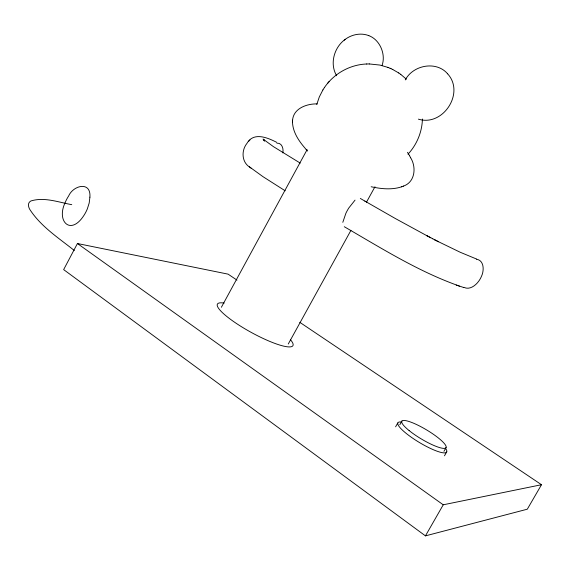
<?xml version="1.0" encoding="UTF-8"?>
<svg xmlns="http://www.w3.org/2000/svg" width="570" height="570" viewBox="0 0 570 570"><rect width="100%" height="100%" fill="white"/><g stroke="black" fill="none" stroke-linecap="round" stroke-linejoin="round"><path stroke-width="0.85" d="M292.567 120.256C293.429 108.343 306.916 103.654 317.177 103.897M306.361 149.682C299.471 141.916 292.709 132.611 292.488 121.809M407.985 154.192C416.827 144.723 422.099 131.991 422.413 119.023M292.481 121.923L292.574 120.149M282.834 152.903C283.746 148.884 281.993 142.65 276.899 143.141M342.812 222.321L345.89 213.266A24.054 10.232 -59.1 0 1 348.762 208.043L355.039 200.12M382.064 65.465C386.132 54.036 379.641 39.501 368.761 35.625M316.77 104.46L319.307 96.957L322.912 89.903M236.956 280.098L228.086 274.142L77.435 243.525L63.648 269.61L425.448 535.871L527.3 509.202L541.5 484.721L299.791 322.314M221.374 307.266L307.095 149.682M288.278 344.002L350.942 230.351M366.396 202.329L374.974 186.761M395.601 426.809L397.774 422.969M399.805 424.75L401.893 421.052M443.945 451.319L446.061 447.593M444.479 455.808L446.68 451.946M425.448 535.871L443.239 504.799L541.5 484.721M324.337 87.695C333.692 73.687 349.902 64.581 366.745 63.99M405.291 79.914C413.157 64.966 436.392 60.605 447.6 73.794M322.912 89.91L324.344 87.673M276.707 142.343C267.579 137.676 253.621 131.677 246.917 143.426C241.131 150.644 241.63 162.379 250.031 167.345M327.515 83.448L329.261 81.453M249.924 140.013L248.698 141.239M368.826 35.646C360.596 32.397 350.921 34.606 344.209 40.142M345.263 39.33C334.148 47.224 329.432 63.769 336.649 75.746M403.403 186.119C415.181 182.129 416.513 167.145 410.628 157.74M371.17 186.753C381.166 188.905 391.904 190.081 401.779 186.761M401.651 186.81L403.531 186.069M369.274 63.947L379.926 65.066L387.956 67.417M366.631 63.997L369.374 63.94M476.591 259.236C484.308 260.476 484.194 270.721 481.486 276.279A23.249 22.095 -73.1 0 1 478.679 281.245C475.515 285.641 469.445 290.223 463.916 287.323M71.756 204.673C58.525 202.243 44.375 196.835 30.987 200.939A107.36 20.819 27.4 0 0 29.569 209.069C40.605 226.418 58.532 237.882 74.314 250.508M418.401 119.144C442.933 126.932 465.262 92.889 447.571 73.765M463.681 287.515C421.152 273.315 382.876 249.054 344.287 226.718M458.565 285.905L459.42 286.197M456.228 285.107L457.069 285.399M476.62 259.058L460.268 252.282L438.024 241.495M390.115 68.286L390.956 68.657M387.821 67.36L390.208 68.322M392.702 69.483L398.772 72.989M390.813 68.592L392.78 69.519M430.778 237.754L426.567 235.545L432.737 238.773M432.43 238.616L434.668 239.77M426.788 235.667L395.388 218.545L364.836 201.067M360.333 198.445L365.171 201.267M300.219 163.091L273.472 146.668L263.069 139.087L264.209 140.334L263.568 139.621M285.192 190.808L263.012 176.686L249.368 166.811M400.667 74.321L406.382 79.187M398.694 72.931L400.788 74.406M77.435 243.525L443.239 504.799M250.864 168.015L251.513 168.535M306.176 149.475L307.615 151.014M263.725 139.8L264.551 141.21M407.493 152.318L408.384 153.701M408.362 153.665L409.588 155.752M409.566 155.717L410.649 157.783M445.59 448.462A28.436 5.85 31 0 1 419.057 442.291A28.436 5.85 31 0 1 401.7 422.049M290.451 339.713A43.071 8.507 28.8 0 1 250.928 332.239A43.071 8.507 28.8 0 1 224.153 303.097M89.903 197.163L89.191 203.013L87.352 208.848A31.692 24.952 -74.3 0 1 83.747 215.681C70.516 236.009 56.216 221.217 65.101 202.728A32.155 25.657 -74.9 0 1 68.657 195.966C73.259 185.279 91.214 180.854 89.903 197.163M438.408 241.694L434.333 239.599L438.408 241.694M409.103 430.557A25.771 5.237 30.9 0 0 445.733 447.984A25.771 5.237 30.9 0 0 416.919 424.707A25.771 5.237 30.9 0 0 409.103 430.557"/></g></svg>
